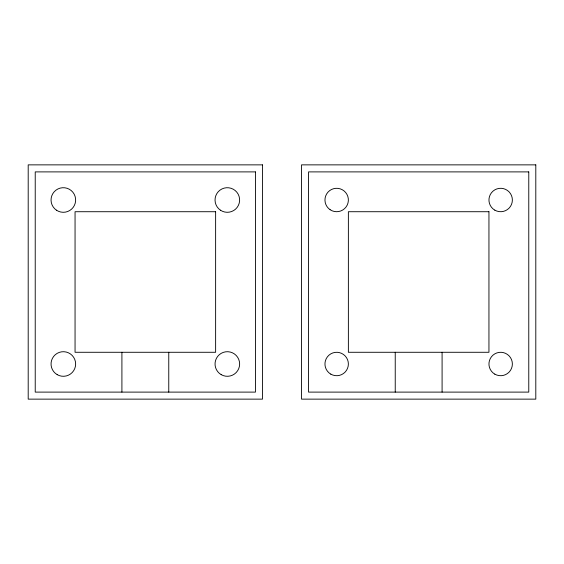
<?xml version="1.0" encoding="UTF-8"?>
<svg xmlns="http://www.w3.org/2000/svg" width="564" height="564" viewBox="0 0 564 564"><rect width="100%" height="100%" fill="white"/><g stroke="black" fill="none" stroke-linecap="round" stroke-linejoin="round"><path stroke-width="0.85" d="M442.091 352.281L442.091 392.107M395.237 352.281L395.237 392.107M168.763 352.281L168.763 392.107M121.909 352.281L121.909 392.107M262.479 164.864L28.2 164.864L28.2 399.136L262.479 399.136L262.479 164.864M535.8 164.864L301.521 164.864L301.521 399.136L535.8 399.136L535.8 164.864M255.45 171.893L35.229 171.893L35.229 392.107L255.45 392.107L255.45 171.893M528.771 171.893L308.55 171.893L308.55 392.107L528.771 392.107L528.771 171.893M215.624 211.719L75.054 211.719L75.054 352.281L215.624 352.281L215.624 211.719M488.946 211.719L348.376 211.719L348.376 352.281L488.946 352.281L488.946 211.719M494.804 374.144A11.717 11.717 0 0 0 512.373 363.999A11.717 11.717 0 0 0 494.804 353.854A11.717 11.717 0 0 0 494.804 374.144M330.102 209.702A11.717 11.717 0 0 0 348.348 200.84A11.717 11.717 0 0 0 331.547 189.469A11.717 11.717 0 0 0 330.102 209.702M494.804 210.146A11.717 11.717 0 0 0 512.373 200.001A11.717 11.717 0 0 0 494.804 189.857A11.717 11.717 0 0 0 494.804 210.146M330.807 374.144A11.717 11.717 0 0 0 348.376 363.999A11.717 11.717 0 0 0 330.807 353.854A11.717 11.717 0 0 0 330.807 374.144M56.449 210.189A12.302 12.302 0 0 0 75.611 200.883A12.302 12.302 0 0 0 57.965 188.94A12.302 12.302 0 0 0 56.449 210.189M57.19 374.651A12.302 12.302 0 0 0 75.639 363.999A12.302 12.302 0 0 0 57.19 353.346A12.302 12.302 0 0 0 57.19 374.651M220.439 210.189A12.302 12.302 0 0 0 239.601 200.883A12.302 12.302 0 0 0 221.962 188.94A12.302 12.302 0 0 0 220.439 210.189M221.187 374.651A12.302 12.302 0 0 0 239.637 363.999A12.302 12.302 0 0 0 221.187 353.346A12.302 12.302 0 0 0 221.187 374.651"/></g></svg>
